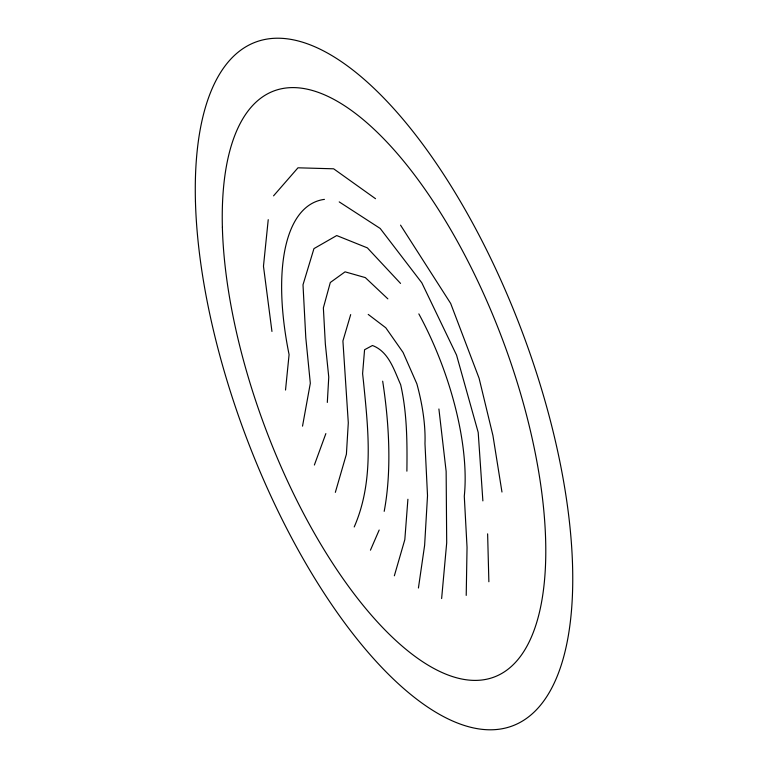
<?xml version="1.0" encoding="UTF-8"?>
<svg xmlns="http://www.w3.org/2000/svg" width="768" height="768" viewBox="0 0 768 768"><rect width="100%" height="100%" fill="white"/><g stroke="black" fill="none" stroke-linecap="round" stroke-linejoin="round"><path stroke-width="1.15" d="M406.886 471.168C407.251 442.253 407.098 412.982 400.646 384.653C394.099 370.166 388.838 351.638 372.451 345.504L364.57 349.738L362.602 373.613L363.475 381.61C368.275 430.003 374.314 480.96 354.211 526.963M466.214 595.402L467.04 547.382L464.285 496.195A169.142 68.4 69.4 0 0 418.838 313.891M327.322 402.432L328.762 377.059L325.344 343.978L323.366 307.872L330.307 282.499L345.072 271.843L365.318 277.603L387.859 298.867M407.904 499.258L404.822 539.635L394.349 575.798M441.629 598.56L446.698 542.842L446.141 471.35L438.902 408.979M285.523 390.048L289.085 354.605A212.064 85.747 69.4 0 1 324.422 199.373M268.234 219.667L263.472 266.218L271.949 331.44M418.426 588.01L424.627 545.28L427.517 495.658L424.973 443.549A118.32 47.846 69.4 0 0 416.861 383.818L403.066 352.426L385.786 327.773L368.218 314.41M302.525 426.144L310.32 383.28L305.798 337.747L303.005 284.784L313.949 248.621L336.72 235.555L367.373 247.872L400.55 283.421M335.347 492.355L346.406 454.186L348.298 422.822L342.912 340.963L350.688 314.592M314.371 465.024L325.862 433.594M370.445 550.176L379.181 530.016M273.552 195.85L297.974 167.808L333.648 168.806L375.542 198.71M339.216 201.898L380.198 228.461L421.805 282.778L456.557 355.104L478.205 432.442L482.87 500.89M400.541 225.139L450.672 303.446L479.098 378.269L492.931 435.504L501.965 492.029M487.622 533.846L488.87 581.76M382.675 381.178A328.33 132.758 69.4 0 1 384.192 511.334M195.437 201.12A365.213 147.677 69.4 0 0 484.934 729.6A365.213 147.677 69.4 0 0 471.629 221.28A365.213 147.677 69.4 0 0 195.437 201.12M222.374 227.242A313.037 126.576 69.4 0 0 470.515 680.227A313.037 126.576 69.4 0 0 459.11 244.522A313.037 126.576 69.4 0 0 222.374 227.242"/></g></svg>
